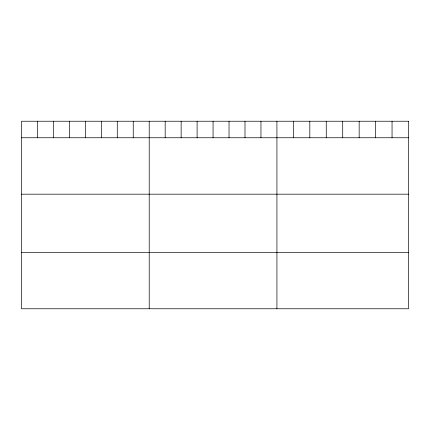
<?xml version="1.0" encoding="UTF-8"?>
<svg xmlns="http://www.w3.org/2000/svg" width="430" height="430" viewBox="0 0 430 430"><rect width="100%" height="100%" fill="white"/><g stroke="black" fill="none" stroke-linecap="round" stroke-linejoin="round"><path stroke-width="0.64" d="M21.5 137.75L408.5 137.75M21.5 194.183L408.5 194.183M21.5 252.329L408.5 252.329M392.052 121.233L392.052 137.75M375.605 121.233L375.605 137.75M359.158 121.233L359.158 137.75M342.71 121.233L342.71 137.75M326.262 121.233L326.262 137.75M309.815 121.233L309.815 137.75M293.367 121.233L293.367 137.75M276.92 121.233L276.92 308.767M260.956 121.233L260.956 137.75M244.993 121.233L244.993 137.75M229.029 121.233L229.029 137.75M213.065 121.233L213.065 137.75M197.101 121.233L197.101 137.75M181.137 121.233L181.137 137.75M165.174 121.233L165.174 137.75M149.21 121.233L149.21 308.767M133.246 121.233L133.246 137.75M117.282 121.233L117.282 137.75M101.319 121.233L101.319 137.75M85.355 121.233L85.355 137.75M69.391 121.233L69.391 137.75M53.428 121.233L53.428 137.75M37.464 121.233L37.464 137.75M408.5 121.233L21.5 121.233L21.5 308.767L408.5 308.767L408.5 121.233"/></g></svg>
